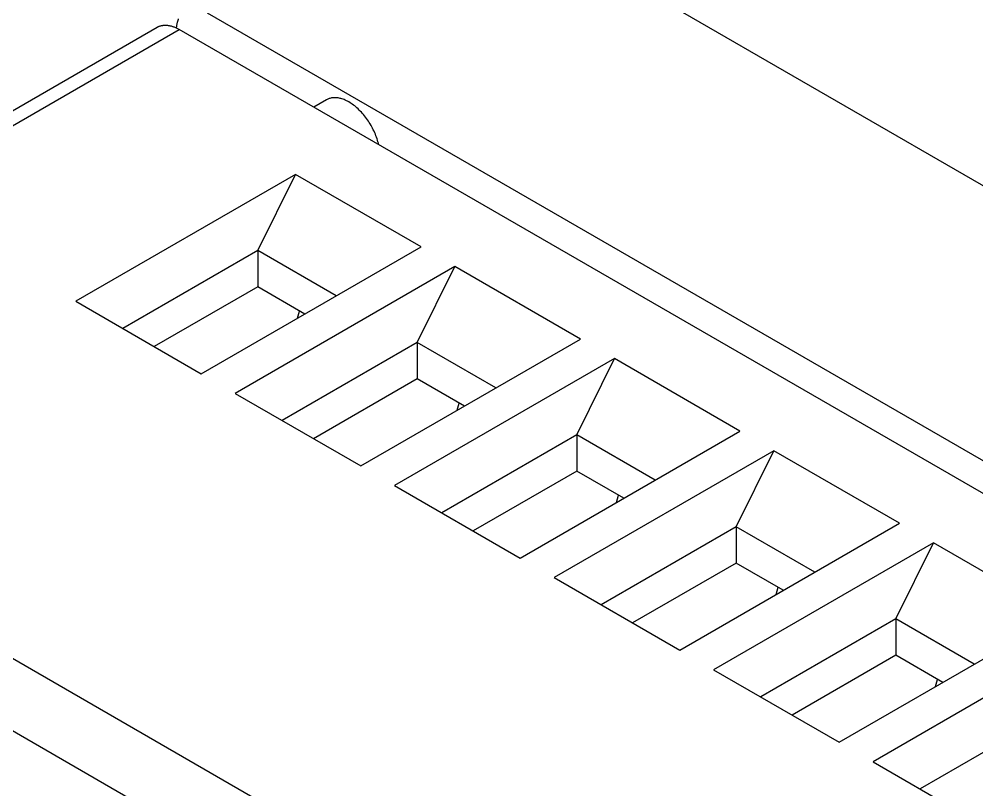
# Model space of a CAD drawing. Extents: x 0 to 420, y 0 to 297.
# Drawn here: x 182.16 to 203.73, y 213.93 to 231.28 of the extents above; entities that cross this region are included whole.
import ezdxf

# ---------------------------------------------------------------- set-up
doc = ezdxf.new("R2010")
doc.units = 0
doc.header["$LTSCALE"] = 23.1
doc.layers.add('40000_ISO', color=7, linetype='CONTINUOUS')

msp = doc.modelspace()

# ---------------------------------------------------------------- linework, layer by layer
at = {"layer": '40000_ISO', "color": 7, "linetype": 'CONTINUOUS'}
for p, q in [((223.629, 216.127), (191.774, 234.518)), ((218.261, 213.027), (186.406, 231.419)), ((171.127, 222.936), (185.269, 231.101)), ((171.627, 222.886), (185.769, 231.051)), ((260.015, 188.185), (185.769, 231.051)), ((189.088, 229.468), (188.8, 229.302)), ((188.385, 227.785), (183.436, 224.928)), ((187.537, 226.071), (188.385, 227.785)), ((191.214, 226.152), (188.385, 227.785)), ((187.537, 226.071), (184.496, 224.315)), ((186.264, 223.295), (191.214, 226.152)), ((187.537, 226.071), (187.537, 225.254)), ((189.305, 225.05), (187.537, 226.071)), ((191.978, 225.712), (187.028, 222.854)), ((191.129, 223.997), (191.978, 225.712)), ((194.806, 224.079), (191.978, 225.712)), ((187.537, 225.254), (185.203, 223.907)), ((188.598, 224.642), (187.537, 225.254)), ((183.436, 224.928), (186.264, 223.295)), ((188.435, 224.548), (188.48, 224.71)), ((191.129, 223.997), (188.088, 222.241)), ((189.856, 221.221), (194.806, 224.079)), ((191.129, 223.997), (191.129, 223.18)), ((192.897, 222.976), (191.129, 223.997)), ((195.57, 223.638), (190.62, 220.78)), ((194.721, 221.923), (195.57, 223.638)), ((198.398, 222.005), (195.57, 223.638)), ((191.129, 223.18), (188.796, 221.833)), ((192.19, 222.568), (191.129, 223.18)), ((171.627, 222.886), (245.873, 180.02)), ((187.028, 222.854), (189.856, 221.221)), ((192.027, 222.474), (192.072, 222.636)), ((193.448, 219.147), (198.398, 222.005)), ((194.721, 221.923), (191.681, 220.168)), ((194.721, 221.923), (194.721, 221.106)), ((196.489, 220.902), (194.721, 221.923)), ((170.92, 221.662), (245.166, 178.796)), ((199.162, 221.564), (194.212, 218.706)), ((198.313, 219.849), (199.162, 221.564)), ((201.99, 219.931), (199.162, 221.564)), ((194.721, 221.106), (192.388, 219.759)), ((195.782, 220.494), (194.721, 221.106)), ((190.62, 220.78), (193.448, 219.147)), ((195.619, 220.4), (195.665, 220.562)), ((198.313, 219.849), (195.273, 218.094)), ((197.04, 217.073), (201.99, 219.931)), ((198.313, 219.849), (198.313, 219.033)), ((200.081, 218.828), (198.313, 219.849)), ((202.754, 219.49), (197.804, 216.632)), ((201.905, 217.775), (202.754, 219.49)), ((205.582, 217.857), (202.754, 219.49)), ((198.313, 219.033), (195.98, 217.685)), ((199.374, 218.42), (198.313, 219.033)), ((194.212, 218.706), (197.04, 217.073)), ((199.211, 218.326), (199.257, 218.488)), ((201.905, 217.775), (198.865, 216.02)), ((200.633, 214.999), (205.582, 217.857)), ((201.905, 217.775), (201.905, 216.959)), ((203.673, 216.755), (201.905, 217.775)), ((206.346, 217.416), (201.396, 214.558)), ((201.905, 216.959), (199.572, 215.611)), ((202.966, 216.346), (201.905, 216.959)), ((197.804, 216.632), (200.633, 214.999)), ((202.803, 216.252), (202.849, 216.414)), ((205.497, 215.701), (202.457, 213.946)), ((201.396, 214.558), (204.225, 212.925))]:
    msp.add_line(p, q, dxfattribs=at)
for points in [[(185.752, 231.291), (185.747, 231.28), (185.743, 231.269), (185.738, 231.258), (185.734, 231.247), (185.731, 231.236), (185.727, 231.224), (185.724, 231.212), (185.72, 231.199), (185.717, 231.186), (185.714, 231.174), (185.712, 231.161), (185.71, 231.148), (185.708, 231.135), (185.706, 231.123), (185.704, 231.111), (185.703, 231.099), (185.702, 231.087)], [(185.269, 231.101), (185.278, 231.106), (185.287, 231.111), (185.297, 231.115), (185.306, 231.119), (185.316, 231.123), (185.326, 231.127), (185.336, 231.13), (185.346, 231.133), (185.356, 231.136), (185.366, 231.139), (185.377, 231.141), (185.387, 231.143), (185.398, 231.144), (185.409, 231.145), (185.42, 231.147), (185.431, 231.147), (185.442, 231.148), (185.453, 231.148), (185.464, 231.148), (185.475, 231.147), (185.489, 231.146), (185.503, 231.145), (185.516, 231.143), (185.53, 231.141), (185.543, 231.139), (185.557, 231.136), (185.57, 231.133), (185.584, 231.13), (185.599, 231.126), (185.613, 231.121), (185.627, 231.117), (185.641, 231.112), (185.655, 231.107), (185.669, 231.101), (185.683, 231.095), (185.698, 231.088), (185.713, 231.082), (185.727, 231.074), (185.741, 231.067), (185.755, 231.059), (185.769, 231.051)], [(190.262, 228.457), (190.254, 228.491), (190.245, 228.523), (190.235, 228.556), (190.225, 228.588), (190.213, 228.623), (190.2, 228.657), (190.186, 228.691), (190.172, 228.725), (190.156, 228.758), (190.14, 228.792), (190.123, 228.825), (190.106, 228.858), (190.088, 228.891), (190.069, 228.923), (190.049, 228.954), (190.028, 228.986), (190.008, 229.016), (189.986, 229.046), (189.964, 229.076), (189.941, 229.105), (189.918, 229.133), (189.895, 229.16), (189.871, 229.187), (189.846, 229.213), (189.822, 229.237), (189.797, 229.261), (189.771, 229.285), (189.745, 229.307), (189.72, 229.328), (189.694, 229.348), (189.667, 229.367), (189.64, 229.386), (189.615, 229.402), (189.589, 229.418), (189.562, 229.433), (189.535, 229.447), (189.509, 229.459), (189.483, 229.47), (189.457, 229.48), (189.43, 229.489), (189.41, 229.495), (189.39, 229.5), (189.37, 229.504), (189.35, 229.508), (189.329, 229.511), (189.31, 229.513), (189.291, 229.514), (189.272, 229.515), (189.253, 229.514), (189.234, 229.513), (189.216, 229.511), (189.199, 229.508), (189.181, 229.505), (189.164, 229.5), (189.147, 229.495), (189.131, 229.489), (189.116, 229.483), (189.102, 229.476), (189.088, 229.468)]]:
    msp.add_lwpolyline(points, dxfattribs=at)

doc.saveas('drawing.dxf')
